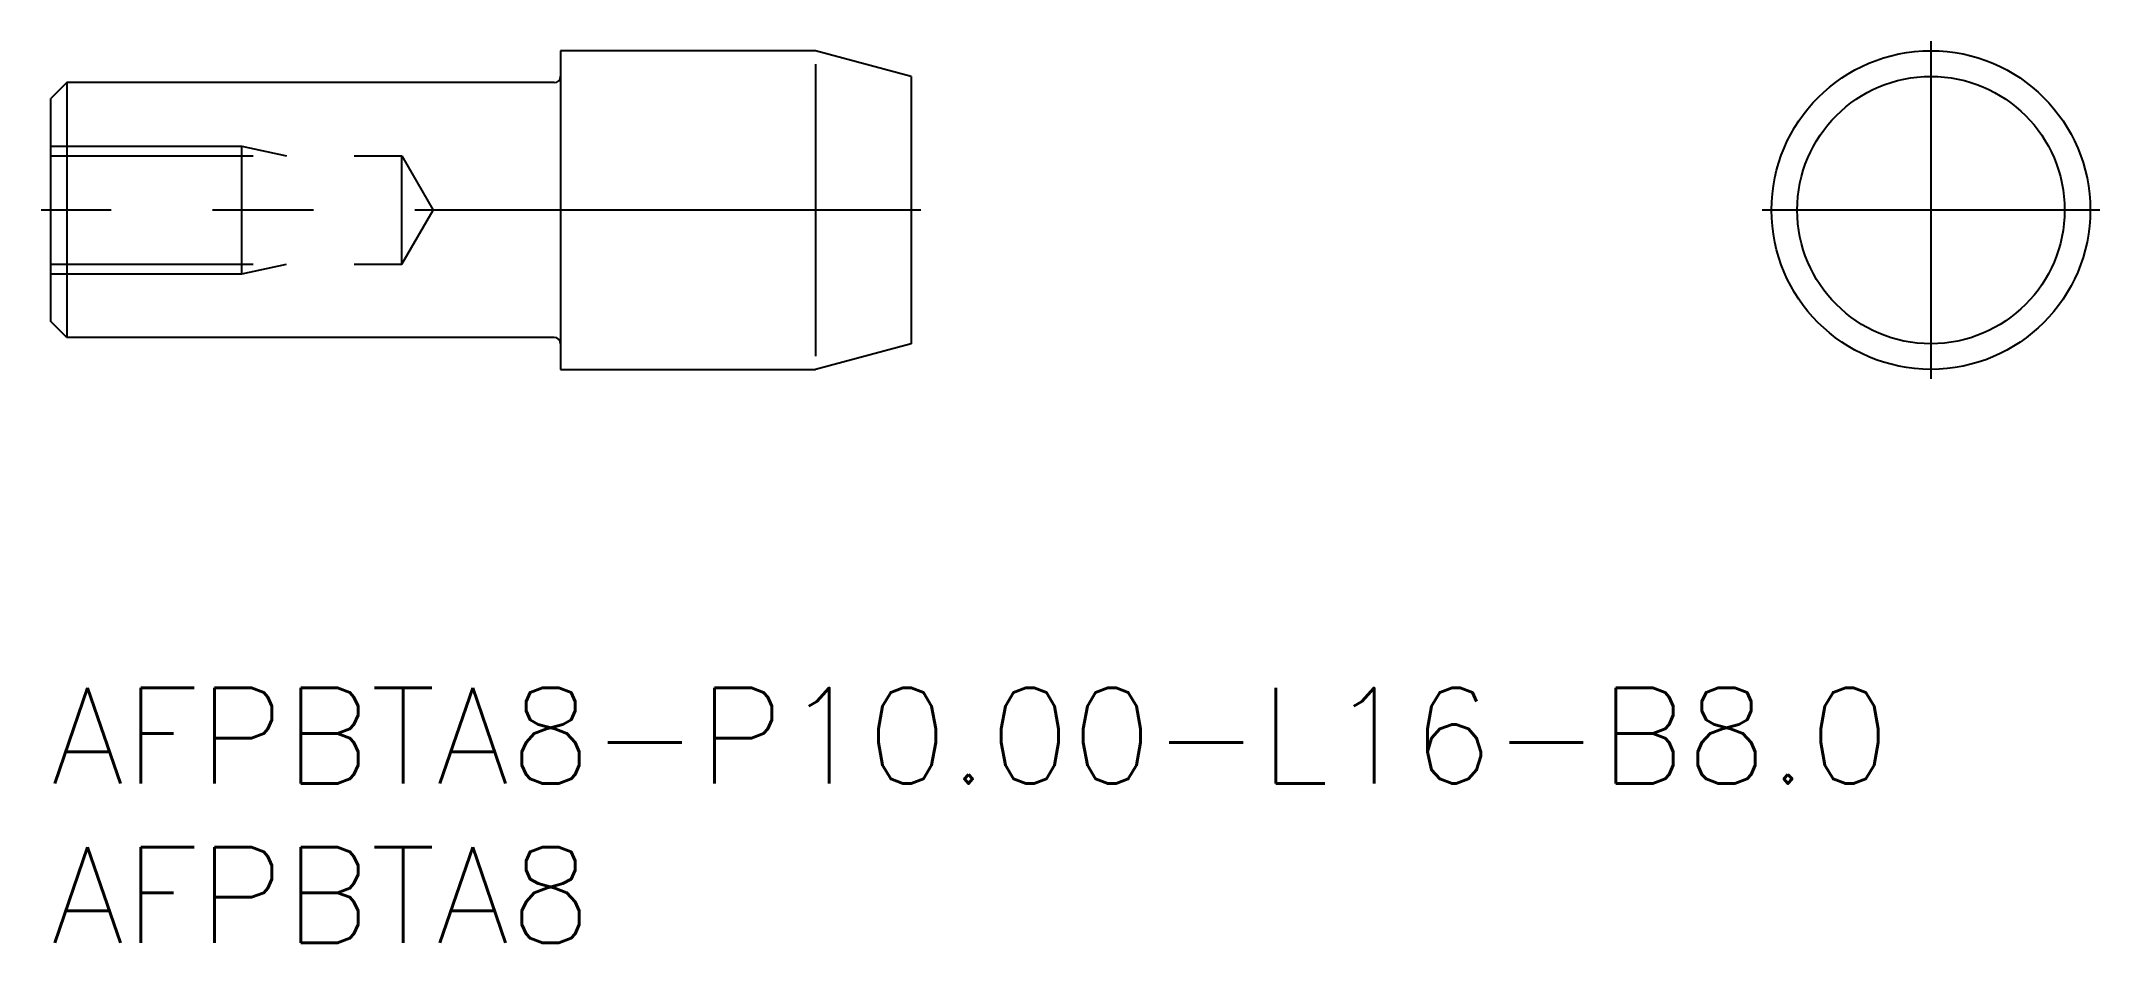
# Model space of a CAD drawing. Extents: x -0.3 to 64.3, y -8 to 20.3.
import ezdxf

# ---------------------------------------------------------------- set-up
doc = ezdxf.new("R2010")
doc.units = 0
doc.header["$LTSCALE"] = 0.5
doc.linetypes.add('CENTER', pattern=[50.8, 31.75, -6.35, 6.35, -6.35])
doc.linetypes.add('DASHED', pattern=[19.05, 12.7, -6.35])
for name, color, linetype in [('MSM_CENTER', 1, 'CENTER'), ('MSM_CONTINUOUS', 7, 'CONTINUOUS'), ('MSM_DASHED', 4, 'DASHED'), ('MSM_NARROW', 5, 'CONTINUOUS'), ('MSM_PART_NUMBER', 7, 'CONTINUOUS')]:
    doc.layers.add(name, color=color, linetype=linetype)
doc.styles.get("Standard").update_dxf_attribs({"font": 'txt.shx', "height": 1, "bigfont": 'bigfont.shx'})

# ---------------------------------------------------------------- blocks, each defined once
blk = doc.blocks.new('*U4')
at = {"layer": 'MSM_PART_NUMBER'}
blk.add_text('AFPBTA8-P10.00-L16-B8.0', height=3, dxfattribs=at).set_placement((0, -3))
blk = doc.blocks.new('*U5')
at = {"layer": 'MSM_PART_NUMBER'}
blk.add_text('AFPBTA8', height=3, dxfattribs=at).set_placement((0, -8))

msp = doc.modelspace()

# ---------------------------------------------------------------- linework, layer by layer
at = {"layer": 'MSM_CENTER'}
for p, q in [((59, 20.3), (59, 9.7)), ((27.3, 15), (-0.3, 15)), ((64.3, 15), (53.7, 15))]:
    msp.add_line(p, q, dxfattribs=at)
at = {"layer": 'MSM_CONTINUOUS'}
for p, q in [((24, 20), (16, 20)), ((16, 20), (16, 10)), ((27, 19.196), (24, 20)), ((0.5, 19), (0, 18.5)), ((15.8, 19), (0.5, 19)), ((0.5, 19), (0.5, 11)), ((27, 19.196), (27, 10.804)), ((0, 11.5), (0, 18.5)), ((0.5, 11), (0, 11.5)), ((15.8, 11), (0.5, 11)), ((27, 10.804), (24, 10)), ((16, 10), (24, 10))]:
    msp.add_line(p, q, dxfattribs=at)
for radius in [5, 4.196]:
    msp.add_circle((59, 15), radius, dxfattribs=at)
for centre, start, end in [((15.8, 19.2), 270, 0), ((15.8, 10.8), 0, 90)]:
    msp.add_arc(centre, 0.2, start, end, dxfattribs=at)
at = {"layer": 'MSM_DASHED'}
for p, q in [((0, 17), (6, 17)), ((6, 13), (6, 17)), ((6, 17), (7.4, 16.7)), ((0, 16.7), (11.019, 16.7)), ((11.019, 13.3), (11.019, 16.7)), ((11.019, 16.7), (12, 15)), ((11.019, 13.3), (12, 15)), ((0, 13.3), (11.019, 13.3)), ((0, 13), (6, 13)), ((6, 13), (7.4, 13.3))]:
    msp.add_line(p, q, dxfattribs=at)
at = {"layer": 'MSM_NARROW'}
msp.add_line((24, 19.583), (24, 10.417), dxfattribs=at)

# ---------------------------------------------------------------- block references
at = {"layer": 'MSM_CONTINUOUS'}
for name in ['*U4', '*U5']:
    msp.add_blockref(name, (0, 0), dxfattribs=at)

doc.saveas('drawing.dxf')
